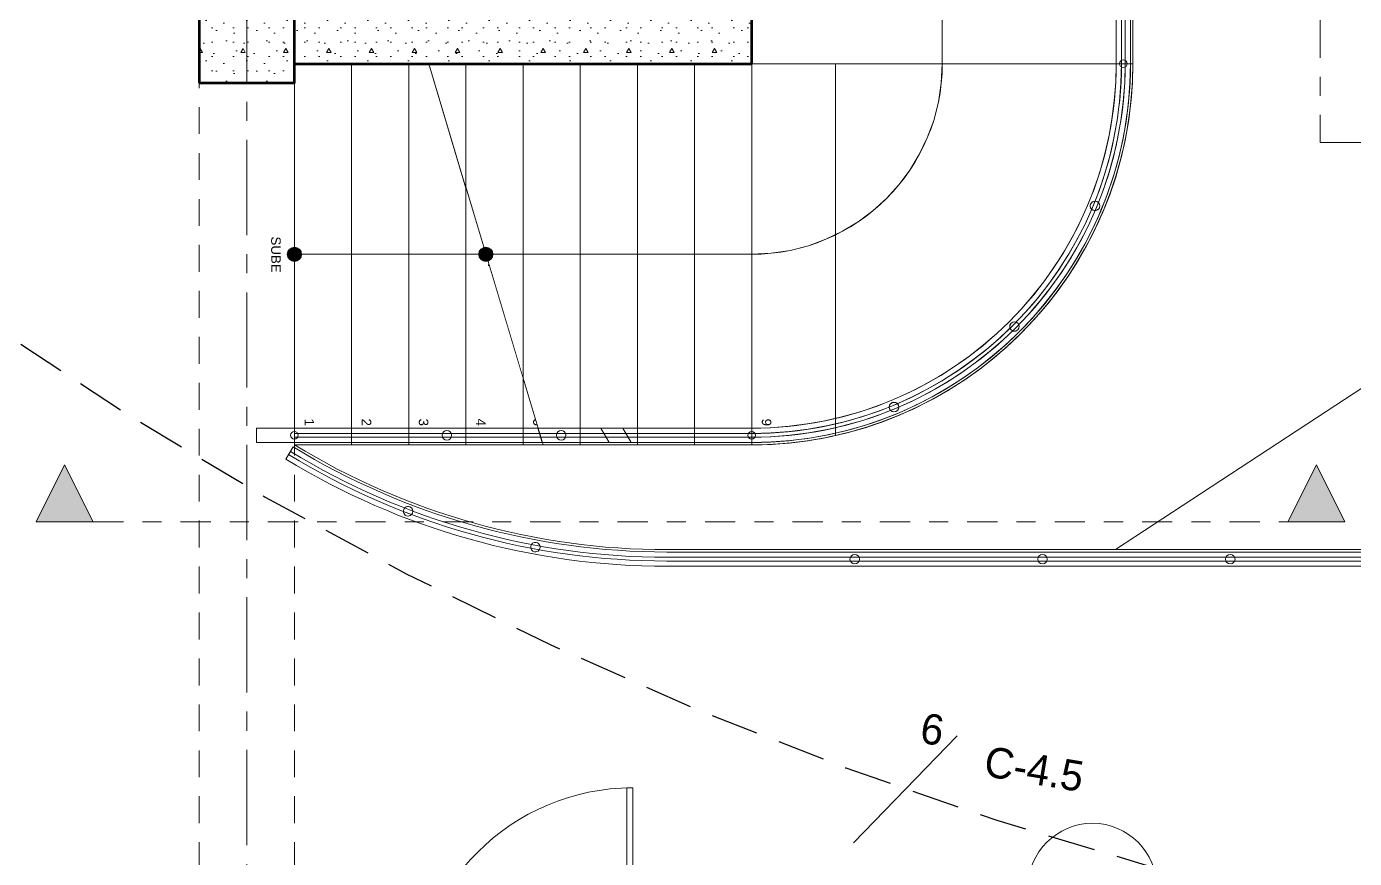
# Model space of a CAD drawing. Header units: inches. Extents: x -19 to 5698, y -728 to 92.
# Drawn here: x 114.66 to 121.63, y 18.18 to 22.54 of the extents above; entities that cross this region are included whole.
import ezdxf

# ---------------------------------------------------------------- set-up
doc = ezdxf.new("R2010")
doc.units = ezdxf.units.IN
doc.header["$MEASUREMENT"] = 0
doc.set_wipeout_variables(frame=1)
for name, pattern in [('ACAD_ISO04W100', [30, 24, -3, 0, -3]), ('CONTINUA', [0]), ('HIDDEN', [0.375, 0.25, -0.125]), ('Hidden Line', [0.195611, 0.141111, -0.0545]), ('Punto & Raya', [0.65, 0.5, -0.075, 0, -0.075]), ('Punto & Rayas', [0.335139, 0.15875, -0.088194, 0, -0.088194]), ('Raya Pequeña', [0.141111, 0.070556, -0.070556]), ('Wipeout_Contour', [1, 0, -1])]:
    doc.linetypes.add(name, pattern=pattern)
doc.layers.add('00 conduct tomacorr', color=120, linetype='HIDDEN', lineweight=30)
doc.layers.add('00 IE CKTO ILUMINACION', color=3, linetype='Continuous', lineweight=50)
for name, color, linetype in [('02 _ ARQ _ ALB _ Ejes Generales', 251, 'Continuous'), ('02 _ ARQ _ ALB _ Muros Interiores', 7, 'Continuous'), ('02 _ ARQ _ ZON _ Espacio.3D', 7, 'Continuous'), ('08 _ STR _ EXT _ 06 Columnas', 7, 'Continuous'), ('08 _ STR _ EXT _ 07 Losa Aligerada', 7, 'Continuous'), ('08 _ STR _ EXT _ 09 Vigas', 251, 'Continuous'), ('08 _ STR _ EXT _ 11 Escaleras', 7, 'Continuous'), ('08 _ STR _ EXT _ 12 Ascensor', 7, 'Continuous'), ('Dibujo 2D - General', 7, 'Continuous'), ('IE-ALUM', 4, 'Continuous'), ('Interior - Escaleras & Barandillas', 7, 'Continuous'), ('Marcador - Secciones', 7, 'Continuous')]:
    doc.layers.add(name, color=color, linetype=linetype)
doc.styles.add('Estilo_Generado_3', font='arial.ttf')
pattern_1 = [(0, (92.5, 6e-09), (0, 0.3897114), [0.024375, -0.200625]), (0, (92.6125, 0.19486), (0, 0.3897114), [0.024375, -0.200625]), (60, (92.5, 6e-09), (-0.3375, 0.1948557), [0.024375, -0.200625]), (60, (92.725, 6e-09), (-0.3375, 0.1948557), [0.024375, -0.200625]), (120, (92.5244, 6e-09), (0.3375, 0.1948557), [0.024375, -0.200625]), (120, (92.7494, 6e-09), (0.3375, 0.1948557), [0.024375, -0.200625]), (0, (92.500015, 0.0375), (0, 0.075), [0, -0.075, 0, -0.1125]), (45, (92.537515, 0.0375), (-0.05303301, 0.05303301), [0, -0.05625, 0, -0.09375])]

msp = doc.modelspace()

# ---------------------------------------------------------------- hatches: boundary and pattern name
at = {"layer": 'Marcador - Secciones', "linetype": 'Continuous', "lineweight": 20}
for points in [[(114.7135, 19.9456), (115.0135, 19.9456), (114.8635, 20.2456)], [(121.5832, 19.9456), (121.4332, 20.2456), (121.2832, 19.9456)]]:
    msp.add_hatch(color=152, dxfattribs=at).paths.add_polyline_path(points)

# ---------------------------------------------------------------- linework, layer by layer
at = {"layer": '02 _ ARQ _ ALB _ Ejes Generales', "color": 251, "linetype": 'Punto & Raya', "lineweight": 13, "true_color": 0x636466}
msp.add_line((115.82, 3.05), (115.82, 44.9), dxfattribs=at)
at = {"layer": '02 _ ARQ _ ALB _ Muros Interiores', "color": 165, "linetype": 'Continuous', "lineweight": 15}
for p, q in [((117.815, 17.4), (117.815, 18.55)), ((117.815, 18.55), (117.845, 18.55)), ((117.845, 18.55), (117.845, 17.4))]:
    msp.add_line(p, q, dxfattribs=at)
at = {"layer": '02 _ ARQ _ ALB _ Muros Interiores', "color": 251, "linetype": 'Continuous', "lineweight": 13, "flags": 128}
msp.add_lwpolyline([(120.5967, 18.0251, 1), (119.9192, 18.0251, 1)], format="xyb", close=True, dxfattribs=at)
at = {"layer": '02 _ ARQ _ ALB _ Muros Interiores', "color": 165, "linetype": 'Continuous', "lineweight": 15}
msp.add_arc((117.845, 17.4), 1.15, 90, 180, dxfattribs=at)
at = {"layer": '02 _ ARQ _ ZON _ Espacio.3D', "color": 254, "linetype": 'Continuous', "lineweight": 0, "flags": 128}
msp.add_lwpolyline([(115.57, 24.85), (116.07, 24.85), (116.07, 26.75, -0.137976), (118.0251, 27.3), (131.82, 27.3, -1), (131.82, 19.8), (118.0251, 19.8, -0.137981), (116.07, 20.35), (116.07, 22.25), (115.57, 22.25), (115.57, 22.7), (116.07, 22.7), (116.07, 24.4), (115.57, 24.4)], format="xyb", close=True, dxfattribs=at)
at = {"layer": '08 _ STR _ EXT _ 07 Losa Aligerada', "color": 7, "linetype": 'Continuous', "lineweight": 18, "flags": 128}
msp.add_lwpolyline([(118.0251, 19.8, -0.137981), (116.07, 20.35), (116.07, 22.3499), (116.07, 24.7499), (116.07, 26.75, -0.137981), (118.0251, 27.3), (131.82, 27.3, -1), (131.82, 19.8)], format="xyb", close=True, dxfattribs=at)
at = {"layer": '08 _ STR _ EXT _ 09 Vigas', "color": 251, "linetype": 'Hidden Line', "lineweight": 13, "true_color": 0x636466}
msp.add_line((115.57, 17.4), (115.57, 29.7), dxfattribs=at)
at = {"layer": '08 _ STR _ EXT _ 11 Escaleras', "color": 161, "linetype": 'ACAD_ISO04W100', "lineweight": 13}
for p, q in [((118.47, 20.3496), (118.47, 22.35)), ((120.47, 22.35), (118.47, 22.35)), ((118.47, 22.35), (118.47, 20.3496)), ((118.2744, 20.35), (118.4281, 20.35))]:
    msp.add_line(p, q, dxfattribs=at)
for start, end in [(270, 0.01258), (268.79943, 270)]:
    msp.add_arc((118.47, 22.3496), 2, start, end, dxfattribs=at)
at = {"layer": 'IE-ALUM'}
msp.add_line((119.5475, 18.8223, -0.0004), (119.0043, 18.2615, -0.0004), dxfattribs=at)
at = {"layer": 'Interior - Escaleras & Barandillas', "color": 161, "linetype": 'Continuous', "lineweight": 13}
for p, q in [((115.87, 20.4375), (115.87, 20.3625)), ((131.82, 19.7875), (118.0251, 19.7875)), ((131.82, 19.7598), (118.0251, 19.7598)), ((131.82, 19.7598), (118.0251, 19.7598)), ((131.82, 19.7598), (118.0251, 19.7598)), ((131.82, 19.7598), (118.0251, 19.7598)), ((131.82, 19.7598), (118.0251, 19.7598)), ((131.82, 19.7598), (118.0251, 19.7598)), ((118.0251, 19.7403), (131.82, 19.7403)), ((118.0251, 19.7403), (131.82, 19.7403)), ((118.0251, 19.7403), (131.82, 19.7403)), ((118.0251, 19.7403), (131.82, 19.7403)), ((118.0251, 19.7403), (131.82, 19.7403)), ((118.0251, 19.7403), (131.82, 19.7403)), ((118.0251, 19.7125), (131.82, 19.7125))]:
    msp.add_line(p, q, dxfattribs=at)
at = {"layer": 'Interior - Escaleras & Barandillas', "color": 161, "linetype": 'Continuous', "lineweight": 13, "flags": 128}
for points in [[(120.2947, 21.5942, 1), (120.2485, 21.6133, 1)], [(120.2948, 21.5941, 1), (120.2486, 21.6132, 1)], [(119.8665, 20.9535, 1), (119.8312, 20.9888, 1)], [(119.8667, 20.9532, 1), (119.8313, 20.9885, 1)], [(119.2258, 20.5253, 1), (119.2067, 20.5715, 1)], [(119.2259, 20.5249, 1), (119.2068, 20.5711, 1)], [(116.6754, 20.0245, 1), (116.6575, 19.9779, 1)], [(117.3388, 19.8379, 1), (117.3297, 19.7887, 1)], [(119.0105, 19.775, 1), (119.0105, 19.725, 1)], [(119.9958, 19.775, 1), (119.9958, 19.725, 1)], [(120.9812, 19.775, 1), (120.9812, 19.725, 1)]]:
    msp.add_lwpolyline(points, format="xyb", close=True, dxfattribs=at)
at = {"layer": 'Interior - Escaleras & Barandillas', "color": 161, "linetype": 'Continuous', "lineweight": 13}
for radius in [3.8098, 3.8098, 3.8098, 3.8098, 3.8098, 3.8098, 3.8375]:
    msp.add_arc((118.0251, 23.55), radius, 238.57562, 270, dxfattribs=at)
at = {"layer": 'Marcador - Secciones', "color": 251, "linetype": 'Punto & Raya', "lineweight": 13, "true_color": 0x636466}
for p, q in [((121.4526, 23.6815), (121.4526, 21.9367)), ((121.4526, 21.9367), (149.2072, 21.9367))]:
    msp.add_line(p, q, dxfattribs=at)
at = {"layer": 'Marcador - Secciones', "color": 251, "linetype": 'Punto & Rayas', "lineweight": 13, "true_color": 0x636466}
msp.add_line((115.0135, 19.9456), (121.2832, 19.9456), dxfattribs=at)
at = {"layer": 'Marcador - Secciones', "color": 152, "linetype": 'Continuous', "lineweight": 20, "flags": 128}
for points in [[(114.7135, 19.9456), (115.0135, 19.9456), (114.8635, 20.2456)], [(121.5832, 19.9456), (121.2832, 19.9456), (121.4332, 20.2456)]]:
    msp.add_lwpolyline(points, close=True, dxfattribs=at)

# ---------------------------------------------------------------- texts
at = {"layer": '00 IE CKTO ILUMINACION', "color": 30, "linetype": 'CONTINUA', "lineweight": 15, "true_color": 0xf26722}
msp.add_text('6', height=0.1596, rotation=350.83773, dxfattribs=at).set_placement((119.3465, 18.7879, 10395.4408))
at = {"layer": '00 IE CKTO ILUMINACION', "color": 4, "linetype": 'CONTINUA', "lineweight": 15}
msp.add_text('C-4.5', height=0.15962, rotation=350.63441, dxfattribs=at).set_placement((119.6817, 18.6132, -0.0004))
at = {"layer": '08 _ STR _ EXT _ 11 Escaleras', "color": 161, "lineweight": 13, "char_height": 0.05, "attachment_point": 4, "rotation": 270, "style": 'Estilo_Generado_3'}
for s, insert in [('\\A1;{\\pql;\\fArial|b0|i0|c0|p34;SUBE}', (115.9724, 21.4433)), ('\\A1;{\\pql;\\fArial|b0|i0|c0|p34;8}', (118.2474, 20.4879)), ('\\A1;{\\pql;\\fArial|b0|i0|c0|p34;9}', (118.5474, 20.4875))]:
    msp.add_mtext(s, dxfattribs=dict(at, insert=insert))

# ---------------------------------------------------------------- next in the draw order: wipeouts: each hides what was drawn before it
at = {"color": 254, "linetype": 'Wipeout_Contour', "lineweight": 0, "ltscale": 3315.504688}
msp.add_wipeout([(116.07, 22.35), (116.07, 20.35), (118.17, 20.35), (117.57, 22.35)], dxfattribs=at).dxf.layer = '08 _ STR _ EXT _ 11 Escaleras'

# ---------------------------------------------------------------- next in the draw order: linework, layer by layer
at = {"layer": '08 _ STR _ EXT _ 11 Escaleras', "color": 161, "linetype": 'Continuous', "lineweight": 13}
for p, q in [((117.57, 22.35), (116.07, 22.35)), ((116.07, 22.35), (116.07, 20.35)), ((116.07, 20.35), (118.17, 20.35))]:
    msp.add_line(p, q, dxfattribs=at)

# ---------------------------------------------------------------- next in the draw order: wipeouts: each hides what was drawn before it
at = {"color": 254, "linetype": 'Wipeout_Contour', "lineweight": 0, "ltscale": 3312.22009}
msp.add_wipeout([(116.37, 22.35), (116.07, 22.35), (116.07, 20.35), (116.37, 20.35)], dxfattribs=at).dxf.layer = '08 _ STR _ EXT _ 11 Escaleras'

# ---------------------------------------------------------------- next in the draw order: hatches: boundary and pattern name
at = {"layer": '08 _ STR _ EXT _ 06 Columnas', "linetype": 'Continuous', "lineweight": 9}
h = msp.add_hatch(dxfattribs=at)
h.set_pattern_fill('HORMIGÓN_EN_MASA_0002', style=0, pattern_type=2)
h.set_pattern_definition(pattern_1)
h.paths.add_polyline_path([(115.57, 22.25), (116.07, 22.25), (116.07, 22.7), (115.57, 22.7)])
at = {"layer": '08 _ STR _ EXT _ 11 Escaleras', "linetype": 'Continuous', "lineweight": 13}
msp.add_hatch(color=161, dxfattribs=at).paths.add_polyline_path([(116.07, 21.3125, 1), (116.07, 21.3875, 1)])

# ---------------------------------------------------------------- next in the draw order: linework, layer by layer
at = {"layer": '08 _ STR _ EXT _ 06 Columnas', "color": 7, "linetype": 'Continuous', "lineweight": 80, "flags": 128}
msp.add_lwpolyline([(115.57, 22.25), (116.07, 22.25), (116.07, 22.7), (115.57, 22.7)], close=True, dxfattribs=at)
at = {"layer": '08 _ STR _ EXT _ 09 Vigas', "color": 251, "linetype": 'Hidden Line', "lineweight": 13, "true_color": 0x636466}
msp.add_line((116.07, 17.4), (116.07, 29.7), dxfattribs=at)
at = {"layer": '08 _ STR _ EXT _ 11 Escaleras', "color": 167, "linetype": 'Continuous', "lineweight": 18}
for p, q in [((116.07, 22.35), (116.07, 20.35)), ((116.37, 22.35), (116.07, 22.35)), ((116.37, 20.35), (116.37, 22.35)), ((116.07, 20.35), (116.37, 20.35))]:
    msp.add_line(p, q, dxfattribs=at)
at = {"layer": '08 _ STR _ EXT _ 11 Escaleras', "color": 167, "linetype": 'Continuous', "lineweight": 18, "flags": 128}
msp.add_lwpolyline([(116.07, 21.3125, 1), (116.07, 21.3875, 1)], format="xyb", close=True, dxfattribs=at)
at = {"layer": '08 _ STR _ EXT _ 12 Ascensor', "color": 7, "linetype": 'Continuous', "lineweight": 80, "flags": 128}
msp.add_lwpolyline([(116.07, 22.35), (116.07, 22.6)], dxfattribs=at)
at = {"layer": 'Interior - Escaleras & Barandillas', "color": 161, "linetype": 'Continuous', "lineweight": 13}
for p, q in [((116.07, 20.4375), (115.87, 20.4375)), ((115.87, 20.3625), (116.07, 20.3625)), ((116.0635, 20.3393), (116.0244, 20.2754)), ((116.049, 20.3157), (116.0388, 20.299)), ((116.049, 20.3157), (116.0388, 20.299)), ((116.049, 20.3157), (116.0388, 20.299)), ((116.049, 20.3157), (116.0388, 20.299)), ((116.049, 20.3157), (116.0388, 20.299)), ((116.049, 20.3157), (116.0388, 20.299))]:
    msp.add_line(p, q, dxfattribs=at)
at = {"layer": 'Interior - Escaleras & Barandillas', "color": 167, "linetype": 'Continuous', "lineweight": 18, "flags": 128}
msp.add_lwpolyline([(116.07, 20.38, 1), (116.07, 20.42, 1)], format="xyb", close=True, dxfattribs=at)

# ---------------------------------------------------------------- next in the draw order: texts
at = {"layer": '08 _ STR _ EXT _ 11 Escaleras', "color": 161, "lineweight": 13, "insert": (116.1479, 20.4879), "char_height": 0.05, "attachment_point": 4, "rotation": 270, "style": 'Estilo_Generado_3'}
msp.add_mtext('\\A1;{\\pql;\\fArial|b0|i0|c0|p34;1}', dxfattribs=at)

# ---------------------------------------------------------------- next in the draw order: wipeouts: each hides what was drawn before it
at = {"color": 254, "linetype": 'Wipeout_Contour', "lineweight": 0, "ltscale": 3313.41969}
msp.add_wipeout([(116.67, 22.35), (116.37, 22.35), (116.37, 20.35), (116.67, 20.35)], dxfattribs=at).dxf.layer = '08 _ STR _ EXT _ 11 Escaleras'

# ---------------------------------------------------------------- next in the draw order: linework, layer by layer
at = {"layer": '08 _ STR _ EXT _ 11 Escaleras', "color": 167, "linetype": 'Continuous', "lineweight": 18}
for p, q in [((116.37, 22.35), (116.37, 20.35)), ((116.67, 22.35), (116.37, 22.35)), ((116.67, 20.35), (116.67, 22.35)), ((116.07, 21.35), (116.37, 21.35)), ((116.37, 20.35), (116.67, 20.35))]:
    msp.add_line(p, q, dxfattribs=at)

# ---------------------------------------------------------------- next in the draw order: texts
at = {"layer": '08 _ STR _ EXT _ 11 Escaleras', "color": 161, "lineweight": 13, "insert": (116.4479, 20.4879), "char_height": 0.05, "attachment_point": 4, "rotation": 270, "style": 'Estilo_Generado_3'}
msp.add_mtext('\\A1;{\\pql;\\fArial|b0|i0|c0|p34;2}', dxfattribs=at)

# ---------------------------------------------------------------- next in the draw order: wipeouts: each hides what was drawn before it
at = {"color": 254, "linetype": 'Wipeout_Contour', "lineweight": 0, "ltscale": 3314.619291}
msp.add_wipeout([(116.97, 22.35), (116.67, 22.35), (116.67, 20.35), (116.97, 20.35)], dxfattribs=at).dxf.layer = '08 _ STR _ EXT _ 11 Escaleras'

# ---------------------------------------------------------------- next in the draw order: linework, layer by layer
at = {"layer": '08 _ STR _ EXT _ 11 Escaleras', "color": 167, "linetype": 'Continuous', "lineweight": 18}
for p, q in [((116.67, 22.35), (116.67, 20.35)), ((116.97, 22.35), (116.67, 22.35)), ((116.97, 20.35), (116.97, 22.35)), ((116.67, 20.35), (116.97, 20.35))]:
    msp.add_line(p, q, dxfattribs=at)

# ---------------------------------------------------------------- next in the draw order: texts
at = {"layer": '08 _ STR _ EXT _ 11 Escaleras', "color": 161, "lineweight": 13, "insert": (116.7474, 20.4879), "char_height": 0.05, "attachment_point": 4, "rotation": 270, "style": 'Estilo_Generado_3'}
msp.add_mtext('\\A1;{\\pql;\\fArial|b0|i0|c0|p34;3}', dxfattribs=at)

# ---------------------------------------------------------------- next in the draw order: wipeouts: each hides what was drawn before it
at = {"color": 254, "linetype": 'Wipeout_Contour', "lineweight": 0, "ltscale": 3315.818891}
msp.add_wipeout([(117.27, 22.35), (116.97, 22.35), (116.97, 20.35), (117.27, 20.35)], dxfattribs=at).dxf.layer = '08 _ STR _ EXT _ 11 Escaleras'

# ---------------------------------------------------------------- next in the draw order: linework, layer by layer
at = {"layer": '08 _ STR _ EXT _ 11 Escaleras', "color": 167, "linetype": 'Continuous', "lineweight": 18}
for p, q in [((116.97, 22.35), (116.97, 20.35)), ((117.27, 22.35), (116.97, 22.35)), ((117.27, 20.35), (117.27, 22.35)), ((116.97, 20.35), (117.27, 20.35))]:
    msp.add_line(p, q, dxfattribs=at)

# ---------------------------------------------------------------- next in the draw order: texts
at = {"layer": '08 _ STR _ EXT _ 11 Escaleras', "color": 161, "lineweight": 13, "insert": (117.0479, 20.4879), "char_height": 0.05, "attachment_point": 4, "rotation": 270, "style": 'Estilo_Generado_3'}
msp.add_mtext('\\A1;{\\pql;\\fArial|b0|i0|c0|p34;4}', dxfattribs=at)

# ---------------------------------------------------------------- next in the draw order: wipeouts: each hides what was drawn before it
at = {"color": 254, "linetype": 'Wipeout_Contour', "lineweight": 0, "ltscale": 3317.018492}
msp.add_wipeout([(117.27, 22.35), (117.27, 20.35), (117.57, 20.35), (117.57, 22.35)], dxfattribs=at).dxf.layer = '08 _ STR _ EXT _ 11 Escaleras'

# ---------------------------------------------------------------- next in the draw order: linework, layer by layer
at = {"layer": '08 _ STR _ EXT _ 11 Escaleras', "color": 167, "linetype": 'Continuous', "lineweight": 18}
for p, q in [((117.27, 22.35), (117.27, 20.35)), ((117.57, 22.35), (117.27, 22.35)), ((117.57, 20.35), (117.57, 22.35)), ((117.27, 20.35), (117.57, 20.35))]:
    msp.add_line(p, q, dxfattribs=at)

# ---------------------------------------------------------------- next in the draw order: texts
at = {"layer": '08 _ STR _ EXT _ 11 Escaleras', "color": 161, "lineweight": 13, "char_height": 0.05, "style": 'Estilo_Generado_3'}
for s, insert, attachment_point in [('\\A1;{\\pqc;\\pt0,3.55;\\fArial|b0|i0|c0|p34;27C x \\fArial|b0|i0|c0|p34;0.17\\fArial|b0|i0|c0|p34;\\A1{\\H.66x;\\S^  ;}\\fArial|b0|i0|c0|p34;\\fArial|b0|i0|c0|p34;\\fArial|b0|i0|c0|p34;\\fArial|b0|i0|c0|p34;\\A1{\\H.66x;\\S^  ;}\\fArial|b0|i0|c0|p34;\\fArial|b0|i0|c0|p34;\\fArial|b0|i0|c0|p34;\\fArial|b0|i0|c0|p34;\\A1{\\H.66x;\\S^  ;}\\fArial|b0|i0|c0|p34;}', (117.27, 21.3663), 8), ('\\A1;{\\pqc;\\pt0,3.55;\\fArial|b0|i0|c0|p34;26H x \\fArial|b0|i0|c0|p34;0.30\\fArial|b0|i0|c0|p34;\\A1{\\H.66x;\\S^  ;}\\fArial|b0|i0|c0|p34;\\fArial|b0|i0|c0|p34;\\fArial|b0|i0|c0|p34;\\fArial|b0|i0|c0|p34;\\A1{\\H.66x;\\S^  ;}\\fArial|b0|i0|c0|p34;\\fArial|b0|i0|c0|p34;\\fArial|b0|i0|c0|p34;\\fArial|b0|i0|c0|p34;\\A1{\\H.66x;\\S^  ;}\\fArial|b0|i0|c0|p34;}', (117.27, 21.3386), 2)]:
    msp.add_mtext(s, dxfattribs=dict(at, insert=insert, attachment_point=attachment_point))
at = {"layer": '08 _ STR _ EXT _ 11 Escaleras', "color": 161, "lineweight": 13, "insert": (117.3474, 20.4879), "char_height": 0.05, "attachment_point": 4, "rotation": 270, "style": 'Estilo_Generado_3'}
msp.add_mtext('\\A1;{\\pql;\\fArial|b0|i0|c0|p34;5}', dxfattribs=at)

# ---------------------------------------------------------------- next in the draw order: wipeouts: each hides what was drawn before it
at = {"color": 254, "linetype": 'Wipeout_Contour', "lineweight": 0, "ltscale": 3318.178751}
msp.add_wipeout([(117.87, 21.35), (117.57, 22.35), (117.57, 20.35), (117.87, 20.35)], dxfattribs=at).dxf.layer = '08 _ STR _ EXT _ 11 Escaleras'

# ---------------------------------------------------------------- next in the draw order: linework, layer by layer
at = {"layer": '08 _ STR _ EXT _ 11 Escaleras', "color": 167, "linetype": 'Continuous', "lineweight": 18}
for p, q in [((117.57, 22.35), (117.57, 20.35)), ((117.87, 20.35), (117.87, 21.35)), ((117.57, 20.35), (117.87, 20.35))]:
    msp.add_line(p, q, dxfattribs=at)

# ---------------------------------------------------------------- next in the draw order: texts
at = {"layer": '08 _ STR _ EXT _ 11 Escaleras', "color": 161, "lineweight": 13, "insert": (117.6474, 20.4879), "char_height": 0.05, "attachment_point": 4, "rotation": 270, "style": 'Estilo_Generado_3'}
msp.add_mtext('\\A1;{\\pql;\\fArial|b0|i0|c0|p34;6}', dxfattribs=at)

# ---------------------------------------------------------------- next in the draw order: wipeouts: each hides what was drawn before it
at = {"color": 254, "linetype": 'Wipeout_Contour', "lineweight": 0, "ltscale": 2488.491073}
msp.add_wipeout([(117.87, 22.35), (117.6744, 22.35), (117.87, 21.698)], dxfattribs=at).dxf.layer = '08 _ STR _ EXT _ 11 Escaleras'

# ---------------------------------------------------------------- next in the draw order: linework, layer by layer
at = {"layer": '08 _ STR _ EXT _ 11 Escaleras', "color": 161, "linetype": 'ACAD_ISO04W100', "lineweight": 13}
for p, q in [((117.87, 22.35), (117.6744, 22.35)), ((117.87, 21.698), (117.87, 22.35))]:
    msp.add_line(p, q, dxfattribs=at)

# ---------------------------------------------------------------- next in the draw order: wipeouts: each hides what was drawn before it
at = {"color": 254, "linetype": 'Wipeout_Contour', "lineweight": 0, "ltscale": 2489.848275}
msp.add_wipeout([(117.87, 20.35), (118.17, 20.35), (117.87, 21.35)], dxfattribs=at).dxf.layer = '08 _ STR _ EXT _ 11 Escaleras'

# ---------------------------------------------------------------- next in the draw order: linework, layer by layer
at = {"layer": '08 _ STR _ EXT _ 11 Escaleras', "color": 167, "linetype": 'Continuous', "lineweight": 18}
for p, q in [((117.87, 21.35), (117.87, 20.35)), ((117.87, 20.35), (118.17, 20.35))]:
    msp.add_line(p, q, dxfattribs=at)

# ---------------------------------------------------------------- next in the draw order: texts
at = {"layer": '08 _ STR _ EXT _ 11 Escaleras', "color": 161, "lineweight": 13, "insert": (117.9479, 20.4879), "char_height": 0.05, "attachment_point": 4, "rotation": 270, "style": 'Estilo_Generado_3'}
msp.add_mtext('\\A1;{\\pql;\\fArial|b0|i0|c0|p34;7}', dxfattribs=at)

# ---------------------------------------------------------------- next in the draw order: wipeouts: each hides what was drawn before it
at = {"color": 254, "linetype": 'Wipeout_Contour', "lineweight": 0, "ltscale": 3319.476034}
msp.add_wipeout([(117.87, 22.35), (117.87, 21.698), (118.17, 20.698), (118.17, 22.35)], dxfattribs=at).dxf.layer = '08 _ STR _ EXT _ 11 Escaleras'

# ---------------------------------------------------------------- next in the draw order: linework, layer by layer
at = {"layer": '08 _ STR _ EXT _ 11 Escaleras', "color": 167, "linetype": 'Continuous', "lineweight": 18}
for p, q in [((117.57, 22.35), (118.17, 20.35)), ((117.87, 21.35), (117.57, 22.35)), ((116.37, 21.35), (117.87, 21.35)), ((117.57, 20.35), (117.87, 21.35))]:
    msp.add_line(p, q, dxfattribs=at)
at = {"layer": '08 _ STR _ EXT _ 11 Escaleras', "color": 161, "linetype": 'ACAD_ISO04W100', "lineweight": 13}
for p, q in [((117.6744, 22.35), (118.2744, 20.35)), ((117.87, 22.35), (117.87, 21.698)), ((118.17, 22.35), (117.87, 22.35)), ((118.17, 20.698), (118.17, 22.35)), ((118.17, 22.35), (118.17, 20.698)), ((118.47, 22.35), (118.17, 22.35)), ((117.9744, 21.35), (118.47, 21.35))]:
    msp.add_line(p, q, dxfattribs=at)

# ---------------------------------------------------------------- next in the draw order: wipeouts: each hides what was drawn before it
at = {"color": 254, "linetype": 'Wipeout_Contour', "lineweight": 0, "ltscale": 3325.334741}
msp.add_wipeout([(118.47, 22.35), (120.47, 22.35), (120.47, 22.65), (118.47, 22.65)], dxfattribs=at).dxf.layer = '08 _ STR _ EXT _ 11 Escaleras'

# ---------------------------------------------------------------- next in the draw order: linework, layer by layer
at = {"layer": '08 _ STR _ EXT _ 11 Escaleras', "color": 161, "linetype": 'ACAD_ISO04W100', "lineweight": 13}
for p, q in [((119.47, 22.35), (119.47, 24.75)), ((118.47, 22.65), (118.47, 22.35)), ((120.47, 22.35), (120.47, 22.65)), ((118.47, 22.35), (120.47, 22.35))]:
    msp.add_line(p, q, dxfattribs=at)
at = {"layer": '08 _ STR _ EXT _ 11 Escaleras', "color": 161, "linetype": 'Continuous', "lineweight": 13}
for p in [(118.9097, 20.3989), (120.47, 22.35)]:
    msp.add_line(p, (118.9097, 22.35), dxfattribs=at)
at = {"layer": '08 _ STR _ EXT _ 11 Escaleras', "color": 161, "linetype": 'ACAD_ISO04W100', "lineweight": 13}
msp.add_arc((118.47, 22.35), 1, 270, 0, dxfattribs=at)
at = {"layer": '08 _ STR _ EXT _ 11 Escaleras', "color": 161, "linetype": 'Continuous', "lineweight": 13}
msp.add_arc((118.47, 22.35), 2, 282.70157, 0, dxfattribs=at)

# ---------------------------------------------------------------- next in the draw order: texts
at = {"layer": '08 _ STR _ EXT _ 11 Escaleras', "color": 161, "lineweight": 13, "insert": (120.2941, 22.4274), "char_height": 0.05, "attachment_point": 4, "style": 'Estilo_Generado_3'}
msp.add_mtext('\\A1;{\\pql;\\fArial|b0|i0|c0|p34;10}', dxfattribs=at)

# ---------------------------------------------------------------- next in the draw order: wipeouts: each hides what was drawn before it
at = {"color": 254, "linetype": 'Wipeout_Contour', "lineweight": 0, "ltscale": 3318.07308}
msp.add_wipeout([(116.7744, 22.35), (117.3744, 20.35), (118.47, 20.35), (118.47, 22.35)], dxfattribs=at).dxf.layer = '08 _ STR _ EXT _ 11 Escaleras'

# ---------------------------------------------------------------- next in the draw order: linework, layer by layer
at = {"layer": '08 _ STR _ EXT _ 11 Escaleras', "color": 161, "linetype": 'Continuous', "lineweight": 13}
for p, q in [((118.47, 22.35), (116.7744, 22.35)), ((118.9097, 22.35), (118.47, 22.35)), ((117.3744, 20.35), (118.47, 20.35))]:
    msp.add_line(p, q, dxfattribs=at)
msp.add_arc((118.47, 22.35), 2, 270, 282.70157, dxfattribs=at)
at = {"layer": 'Interior - Escaleras & Barandillas', "color": 161, "linetype": 'Continuous', "lineweight": 13, "flags": 128}
msp.add_lwpolyline([(116.87, 20.3749, 1), (116.87, 20.4249, 1)], format="xyb", close=True, dxfattribs=at)

# ---------------------------------------------------------------- next in the draw order: wipeouts: each hides what was drawn before it
at = {"color": 254, "linetype": 'Wipeout_Contour', "lineweight": 0, "ltscale": 3325.454396}
msp.add_wipeout([(120.47, 24.75), (118.47, 24.75), (118.47, 22.35), (120.47, 22.35)], dxfattribs=at).dxf.layer = '08 _ STR _ EXT _ 11 Escaleras'
at = {"color": 254, "linetype": 'Wipeout_Contour', "lineweight": 0, "ltscale": 2485.792051}
msp.add_wipeout([(116.97, 22.35), (116.7744, 22.35), (116.97, 21.698)], dxfattribs=at).dxf.layer = '08 _ STR _ EXT _ 11 Escaleras'

# ---------------------------------------------------------------- next in the draw order: linework, layer by layer
at = {"layer": '08 _ STR _ EXT _ 11 Escaleras', "color": 161, "linetype": 'Continuous', "lineweight": 13}
for p, q in [((118.47, 24.75), (118.47, 22.35)), ((120.47, 22.35), (120.47, 24.75)), ((118.47, 22.35), (118.47, 20.35))]:
    msp.add_line(p, q, dxfattribs=at)
at = {"layer": '08 _ STR _ EXT _ 11 Escaleras', "color": 161, "linetype": 'Raya Pequeña', "lineweight": 13}
msp.add_line((118.47, 22.4897), (120.47, 22.4897), dxfattribs=at)
at = {"layer": '08 _ STR _ EXT _ 11 Escaleras', "color": 167, "linetype": 'Continuous', "lineweight": 18}
for p, q in [((116.97, 22.35), (116.7744, 22.35)), ((116.97, 21.698), (116.97, 22.35))]:
    msp.add_line(p, q, dxfattribs=at)

# ---------------------------------------------------------------- next in the draw order: wipeouts: each hides what was drawn before it
at = {"color": 254, "linetype": 'Wipeout_Contour', "lineweight": 0, "ltscale": 3315.877293}
msp.add_wipeout([(116.97, 21.698), (117.27, 20.698), (117.27, 22.35), (116.97, 22.35)], dxfattribs=at).dxf.layer = '08 _ STR _ EXT _ 11 Escaleras'

# ---------------------------------------------------------------- next in the draw order: hatches: boundary and pattern name
at = {"layer": '08 _ STR _ EXT _ 11 Escaleras', "linetype": 'Continuous', "lineweight": 13}
msp.add_hatch(color=161, dxfattribs=at).paths.add_polyline_path([(117.0744, 21.3125, 1), (117.0744, 21.3875, 1)])

# ---------------------------------------------------------------- next in the draw order: linework, layer by layer
at = {"layer": '08 _ STR _ EXT _ 11 Escaleras', "color": 167, "linetype": 'Continuous', "lineweight": 18}
for p, q in [((116.97, 22.35), (116.97, 21.698)), ((117.27, 22.35), (116.97, 22.35)), ((117.27, 20.698), (117.27, 22.35))]:
    msp.add_line(p, q, dxfattribs=at)
at = {"layer": '08 _ STR _ EXT _ 11 Escaleras', "color": 167, "linetype": 'Continuous', "lineweight": 18, "flags": 128}
msp.add_lwpolyline([(117.0744, 21.3125, 1), (117.0744, 21.3875, 1)], format="xyb", close=True, dxfattribs=at)

# ---------------------------------------------------------------- next in the draw order: wipeouts: each hides what was drawn before it
at = {"color": 254, "linetype": 'Wipeout_Contour', "lineweight": 0, "ltscale": 4146.354484}
msp.add_wipeout([(117.27, 20.698), (117.3744, 20.35), (117.57, 20.35), (117.57, 22.35), (117.27, 22.35)], dxfattribs=at).dxf.layer = '08 _ STR _ EXT _ 11 Escaleras'

# ---------------------------------------------------------------- next in the draw order: linework, layer by layer
at = {"layer": '00 conduct tomacorr'}
msp.add_arc((71.2551, 48.478, 0.0003), 49.546, 327.68795, 338.41218, dxfattribs=at)
at = {"layer": '08 _ STR _ EXT _ 11 Escaleras', "color": 167, "linetype": 'Continuous', "lineweight": 18}
for p, q in [((116.7744, 22.35), (117.3744, 20.35)), ((117.27, 22.35), (117.27, 20.698)), ((117.57, 22.35), (117.27, 22.35)), ((117.57, 20.35), (117.57, 22.35)), ((117.3744, 20.35), (117.57, 20.35))]:
    msp.add_line(p, q, dxfattribs=at)
at = {"layer": 'Interior - Escaleras & Barandillas', "color": 161, "linetype": 'Continuous', "lineweight": 13}
for p, q in [((117.3481, 20.4375), (117.3706, 20.3625)), ((117.3565, 20.4098), (117.3623, 20.3903)), ((117.3565, 20.4098), (117.3623, 20.3903)), ((117.3565, 20.4098), (117.3623, 20.3903)), ((117.3565, 20.4098), (117.3623, 20.3903)), ((117.3565, 20.4098), (117.3623, 20.3903)), ((117.3565, 20.4098), (117.3623, 20.3903))]:
    msp.add_line(p, q, dxfattribs=at)
at = {"layer": 'Interior - Escaleras & Barandillas', "color": 161, "linetype": 'Continuous', "lineweight": 13, "flags": 128}
msp.add_lwpolyline([(117.47, 20.375, 1), (117.47, 20.425, 1)], format="xyb", close=True, dxfattribs=at)

# ---------------------------------------------------------------- next in the draw order: wipeouts: each hides what was drawn before it
at = {"color": 254, "linetype": 'Wipeout_Contour', "lineweight": 0, "ltscale": 3318.218094}
msp.add_wipeout([(117.57, 22.35), (117.57, 20.35), (117.87, 20.35), (117.87, 22.35)], dxfattribs=at).dxf.layer = '08 _ STR _ EXT _ 11 Escaleras'

# ---------------------------------------------------------------- next in the draw order: linework, layer by layer
at = {"layer": '08 _ STR _ EXT _ 11 Escaleras', "color": 167, "linetype": 'Continuous', "lineweight": 18}
for p, q in [((117.57, 22.35), (117.57, 20.35)), ((117.87, 22.35), (117.57, 22.35)), ((117.87, 20.35), (117.87, 22.35)), ((117.57, 20.35), (117.87, 20.35))]:
    msp.add_line(p, q, dxfattribs=at)
at = {"layer": 'Interior - Escaleras & Barandillas', "color": 161, "linetype": 'Continuous', "lineweight": 13}
for p, q in [((117.6777, 20.4372), (116.07, 20.4375)), ((117.721, 20.3622), (117.6777, 20.4372)), ((117.6938, 20.4095), (116.07, 20.4098)), ((117.6938, 20.4095), (116.07, 20.4098)), ((117.6938, 20.4095), (116.07, 20.4098)), ((117.6938, 20.4095), (116.07, 20.4098)), ((117.6938, 20.4095), (116.07, 20.4098)), ((117.6938, 20.4095), (116.07, 20.4098)), ((116.07, 20.3903), (117.705, 20.39)), ((116.07, 20.3903), (117.705, 20.39)), ((116.07, 20.3903), (117.705, 20.39)), ((116.07, 20.3903), (117.705, 20.39)), ((116.07, 20.3903), (117.705, 20.39)), ((116.07, 20.3903), (117.705, 20.39)), ((116.07, 20.3625), (117.721, 20.3622)), ((117.705, 20.39), (117.6938, 20.4095)), ((117.705, 20.39), (117.6938, 20.4095)), ((117.705, 20.39), (117.6938, 20.4095)), ((117.705, 20.39), (117.6938, 20.4095)), ((117.705, 20.39), (117.6938, 20.4095)), ((117.705, 20.39), (117.6938, 20.4095))]:
    msp.add_line(p, q, dxfattribs=at)
at = {"layer": 'Interior - Escaleras & Barandillas', "color": 161, "linetype": 'Raya Pequeña', "lineweight": 13}
msp.add_line((117.8092, 20.4094), (117.8205, 20.3899), dxfattribs=at)
msp.add_line((117.8092, 20.4094), (117.8205, 20.3899), dxfattribs=at)
msp.add_line((117.8092, 20.4094), (117.8205, 20.3899), dxfattribs=at)
msp.add_line((117.8092, 20.4094), (117.8205, 20.3899), dxfattribs=at)
msp.add_line((117.8092, 20.4094), (117.8205, 20.3899), dxfattribs=at)
msp.add_line((117.8092, 20.4094), (117.8205, 20.3899), dxfattribs=at)

# ---------------------------------------------------------------- next in the draw order: wipeouts: each hides what was drawn before it
at = {"color": 254, "linetype": 'Wipeout_Contour', "lineweight": 0, "ltscale": 3319.417695}
msp.add_wipeout([(117.87, 22.35), (117.87, 20.35), (118.17, 20.35), (118.17, 22.35)], dxfattribs=at).dxf.layer = '08 _ STR _ EXT _ 11 Escaleras'

# ---------------------------------------------------------------- next in the draw order: linework, layer by layer
at = {"layer": '08 _ STR _ EXT _ 11 Escaleras', "color": 167, "linetype": 'Continuous', "lineweight": 18}
for p, q in [((117.87, 22.35), (117.87, 20.35)), ((118.17, 22.35), (117.87, 22.35)), ((118.17, 20.35), (118.17, 22.35)), ((117.87, 20.35), (118.17, 20.35))]:
    msp.add_line(p, q, dxfattribs=at)
at = {"layer": 'Interior - Escaleras & Barandillas', "color": 161, "linetype": 'Raya Pequeña', "lineweight": 13}
msp.add_line((117.7932, 20.4372), (117.8365, 20.3622), dxfattribs=at)
at = {"layer": 'Interior - Escaleras & Barandillas', "color": 161, "linetype": 'Continuous', "lineweight": 13}
for radius in [3.7903, 3.7903, 3.7903, 3.7903, 3.7903, 3.7903, 3.7625]:
    msp.add_arc((118.0251, 23.55), radius, 238.57562, 270, dxfattribs=at)

# ---------------------------------------------------------------- next in the draw order: wipeouts: each hides what was drawn before it
at = {"color": 254, "linetype": 'Wipeout_Contour', "lineweight": 0, "ltscale": 3320.617297}
msp.add_wipeout([(118.17, 22.35), (118.17, 20.35), (118.47, 20.35), (118.47, 22.35)], dxfattribs=at).dxf.layer = '08 _ STR _ EXT _ 11 Escaleras'

# ---------------------------------------------------------------- next in the draw order: hatches: boundary and pattern name
at = {"layer": '08 _ STR _ EXT _ 12 Ascensor', "linetype": 'Continuous', "lineweight": 9}
h = msp.add_hatch(dxfattribs=at)
h.set_pattern_fill('HORMIGÓN_EN_MASA_0002', color=250, style=0, pattern_type=2)
h.set_pattern_definition(pattern_1)
h.paths.add_polyline_path([(118.22, 22.6), (116.07, 22.6), (116.07, 22.35), (118.22, 22.35)])

# ---------------------------------------------------------------- next in the draw order: linework, layer by layer
at = {"layer": '00 conduct tomacorr'}
msp.add_arc((126.0074, 37.7268, 0.0004), 20.3315, 230.69659, 268.75855, dxfattribs=at)
at = {"layer": '08 _ STR _ EXT _ 11 Escaleras', "color": 167, "linetype": 'Continuous', "lineweight": 18}
for p, q in [((118.17, 22.35), (118.17, 20.35)), ((118.47, 22.35), (118.17, 22.35)), ((118.47, 20.35), (118.47, 22.35)), ((120.47, 22.35), (118.47, 22.35)), ((118.47, 22.35), (118.47, 20.35)), ((117.0744, 21.35), (118.47, 21.35)), ((118.17, 20.35), (118.47, 20.35))]:
    msp.add_line(p, q, dxfattribs=at)
msp.add_arc((118.47, 22.35), 2, 270, 0, dxfattribs=at)
at = {"layer": 'Interior - Escaleras & Barandillas', "color": 161, "linetype": 'Continuous', "lineweight": 13}
for p, q in [((118.47, 20.4375), (117.3481, 20.4375)), ((118.47, 20.4098), (117.3565, 20.4098)), ((118.47, 20.4098), (117.3565, 20.4098)), ((118.47, 20.4098), (117.3565, 20.4098)), ((118.47, 20.4098), (117.3565, 20.4098)), ((118.47, 20.4098), (117.3565, 20.4098)), ((118.47, 20.4098), (117.3565, 20.4098)), ((117.3623, 20.3903), (118.47, 20.3903)), ((117.3623, 20.3903), (118.47, 20.3903)), ((117.3623, 20.3903), (118.47, 20.3903)), ((117.3623, 20.3903), (118.47, 20.3903)), ((117.3623, 20.3903), (118.47, 20.3903)), ((117.3623, 20.3903), (118.47, 20.3903)), ((117.3706, 20.3625), (118.47, 20.3625))]:
    msp.add_line(p, q, dxfattribs=at)
at = {"layer": 'Interior - Escaleras & Barandillas', "color": 161, "linetype": 'Raya Pequeña', "lineweight": 13}
for p, q in [((118.47, 20.4371), (117.7932, 20.4372)), ((118.47, 20.4093), (117.8092, 20.4094)), ((118.47, 20.4093), (117.8092, 20.4094)), ((118.47, 20.4093), (117.8092, 20.4094)), ((118.47, 20.4093), (117.8092, 20.4094)), ((118.47, 20.4093), (117.8092, 20.4094)), ((118.47, 20.4093), (117.8092, 20.4094)), ((117.8205, 20.3899), (118.47, 20.3898)), ((117.8205, 20.3899), (118.47, 20.3898)), ((117.8205, 20.3899), (118.47, 20.3898)), ((117.8205, 20.3899), (118.47, 20.3898)), ((117.8205, 20.3899), (118.47, 20.3898)), ((117.8205, 20.3899), (118.47, 20.3898)), ((117.8365, 20.3622), (118.47, 20.3621))]:
    msp.add_line(p, q, dxfattribs=at)
at = {"layer": 'Interior - Escaleras & Barandillas', "color": 167, "linetype": 'Continuous', "lineweight": 18, "flags": 128}
for points in [[(118.47, 20.38, 1), (118.47, 20.42, 1)], [(118.47, 20.3796, 1), (118.47, 20.4196, 1)]]:
    msp.add_lwpolyline(points, format="xyb", close=True, dxfattribs=at)

# ---------------------------------------------------------------- next in the draw order: wipeouts: each hides what was drawn before it
at = {"color": 254, "linetype": 'Wipeout_Contour', "lineweight": 0, "ltscale": 3325.334741}
msp.add_wipeout([(118.47, 22.65), (118.47, 22.35), (120.47, 22.35), (120.47, 22.65)], dxfattribs=at).dxf.layer = '08 _ STR _ EXT _ 11 Escaleras'

# ---------------------------------------------------------------- next in the draw order: hatches: boundary and pattern name
at = {"layer": '08 _ STR _ EXT _ 12 Ascensor', "linetype": 'Continuous', "lineweight": 9}
h = msp.add_hatch(dxfattribs=at)
h.set_pattern_fill('HORMIGÓN_EN_MASA_0002', color=250, style=0, pattern_type=2)
h.set_pattern_definition(pattern_1)
h.paths.add_polyline_path([(118.22, 22.6), (118.47, 22.35), (118.47, 22.6)])
h = msp.add_hatch(dxfattribs=at)
h.set_pattern_fill('HORMIGÓN_EN_MASA_0002', color=250, style=0, pattern_type=2)
h.set_pattern_definition(pattern_1)
h.paths.add_polyline_path([(118.22, 22.35), (118.47, 22.35), (118.22, 22.6)])

# ---------------------------------------------------------------- next in the draw order: linework, layer by layer
at = {"layer": '08 _ STR _ EXT _ 11 Escaleras', "color": 167, "linetype": 'Continuous', "lineweight": 18}
for p, q in [((119.47, 22.35), (119.47, 24.75)), ((118.47, 22.65), (118.47, 22.35)), ((120.47, 22.35), (120.47, 22.65)), ((118.47, 22.35), (120.47, 22.35))]:
    msp.add_line(p, q, dxfattribs=at)
msp.add_arc((118.47, 22.35), 1, 270, 0, dxfattribs=at)
at = {"layer": '08 _ STR _ EXT _ 12 Ascensor', "color": 7, "linetype": 'Continuous', "lineweight": 80, "flags": 128}
for points in [[(118.47, 22.35), (118.47, 22.6)], [(116.07, 22.35), (118.47, 22.35)]]:
    msp.add_lwpolyline(points, dxfattribs=at)
at = {"layer": 'Dibujo 2D - General', "color": 7, "linetype": 'Continuous', "lineweight": 13}
msp.add_line((131.82, 27.3), (120.3789, 19.8), dxfattribs=at)
at = {"layer": 'Interior - Escaleras & Barandillas', "color": 161, "linetype": 'Continuous', "lineweight": 13}
for p, q in [((120.3825, 24.75), (120.3825, 22.35)), ((120.3825, 24.75), (120.3825, 22.35)), ((120.4102, 24.75), (120.4102, 22.35)), ((120.4102, 24.75), (120.4102, 22.35)), ((120.4102, 24.75), (120.4102, 22.35)), ((120.4102, 24.75), (120.4102, 22.35)), ((120.4102, 24.75), (120.4102, 22.35)), ((120.4102, 24.75), (120.4102, 22.35)), ((120.4102, 24.75), (120.4102, 22.35)), ((120.4102, 24.75), (120.4102, 22.35)), ((120.4102, 24.75), (120.4102, 22.35)), ((120.4102, 24.75), (120.4102, 22.35)), ((120.4102, 24.75), (120.4102, 22.35)), ((120.4102, 24.75), (120.4102, 22.35)), ((120.4297, 22.35), (120.4297, 24.75)), ((120.4297, 22.35), (120.4297, 24.75)), ((120.4297, 22.35), (120.4297, 24.75)), ((120.4297, 22.35), (120.4297, 24.75)), ((120.4297, 22.35), (120.4297, 24.75)), ((120.4297, 22.35), (120.4297, 24.75)), ((120.4297, 22.35), (120.4297, 24.75)), ((120.4297, 22.35), (120.4297, 24.75)), ((120.4297, 22.35), (120.4297, 24.75)), ((120.4297, 22.35), (120.4297, 24.75)), ((120.4297, 22.35), (120.4297, 24.75)), ((120.4297, 22.35), (120.4297, 24.75)), ((120.4575, 22.35), (120.4575, 24.75)), ((120.4575, 22.35), (120.4575, 24.75))]:
    msp.add_line(p, q, dxfattribs=at)
at = {"layer": 'Interior - Escaleras & Barandillas', "color": 167, "linetype": 'Continuous', "lineweight": 18, "flags": 128}
msp.add_lwpolyline([(120.44, 22.35, 1), (120.4, 22.35, 1)], format="xyb", close=True, dxfattribs=at)
msp.add_lwpolyline([(120.44, 22.35, 1), (120.4, 22.35, 1)], format="xyb", close=True, dxfattribs=at)
at = {"layer": 'Interior - Escaleras & Barandillas', "color": 161, "linetype": 'Continuous', "lineweight": 13}
for centre, radius, start, end in [((118.47, 22.35), 1.9875, 270, 0), ((118.47, 22.35), 1.9125, 270, 0), ((118.47, 22.35), 1.9598, 270, 0), ((118.47, 22.35), 1.9403, 270, 0), ((118.47, 22.35), 1.9598, 270, 0), ((118.47, 22.35), 1.9403, 270, 0), ((118.47, 22.35), 1.9598, 270, 0), ((118.47, 22.35), 1.9403, 270, 0), ((118.47, 22.35), 1.9598, 270, 0), ((118.47, 22.35), 1.9403, 270, 0), ((118.47, 22.35), 1.9598, 270, 0), ((118.47, 22.35), 1.9403, 270, 0), ((118.47, 22.35), 1.9598, 270, 0), ((118.47, 22.35), 1.9403, 270, 0), ((118.47, 22.3496), 1.9875, 270, 0.01274), ((118.47, 22.3496), 1.9125, 270.00024, 0.01286), ((118.47, 22.3496), 1.9598, 270, 0.01274), ((118.47, 22.3496), 1.9403, 270.00016, 0.01274), ((118.47, 22.3496), 1.9598, 270, 0.01274), ((118.47, 22.3496), 1.9403, 270.00016, 0.01274), ((118.47, 22.3496), 1.9598, 270, 0.01274), ((118.47, 22.3496), 1.9403, 270.00016, 0.01274), ((118.47, 22.3496), 1.9598, 270, 0.01274), ((118.47, 22.3496), 1.9403, 270.00016, 0.01274), ((118.47, 22.3496), 1.9598, 270, 0.01274), ((118.47, 22.3496), 1.9403, 270.00016, 0.01274), ((118.47, 22.3496), 1.9598, 270, 0.01274), ((118.47, 22.3496), 1.9403, 270.00016, 0.01274)]:
    msp.add_arc(centre, radius, start, end, dxfattribs=at)

doc.saveas('drawing.dxf')
